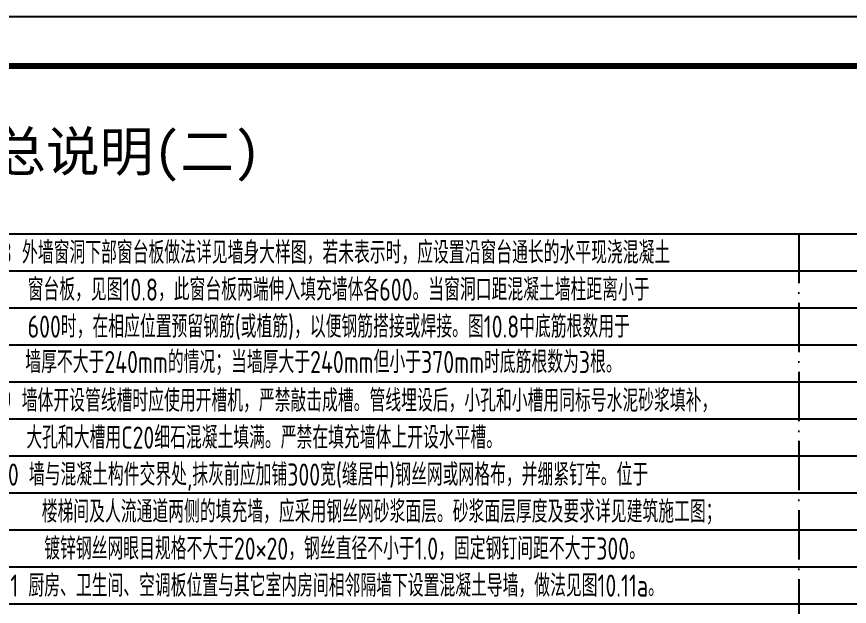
# Model space of a CAD drawing. Extents: x -1058961 to 23600, y -449123 to 2751847.
# Drawn here: x -614409 to -597520, y 35127 to 47080 of the extents above; entities that cross this region are included whole.
import ezdxf

# ---------------------------------------------------------------- set-up
doc = ezdxf.new("R2010")
doc.units = 0
doc.header["$LTSCALE"] = 1000
doc.linetypes.add('D1', pattern=[14, 10, -2, 0, -2])
doc.layers.get('DEFPOINTS').update_dxf_attribs({"linetype": 'CONTINUOUS'})
doc.layers.add('C-SHET-TTLB', color=11, linetype='CONTINUOUS')
doc.layers.add('S-1-TEXT', color=7, linetype='CONTINUOUS', lineweight=18)
doc.styles.add('TS', font='tssdeng.shx', dxfattribs={"width": 0.7, "bigfont": 'tssdchn.shx'})
doc.styles.add('黑体', font='simhei.ttf')

msp = doc.modelspace()

# ---------------------------------------------------------------- linework, layer by layer
at = {"layer": 'C-SHET-TTLB'}
msp.add_lwpolyline([(-549702.31, 47080.13), (-549702.31, -12319.87), (-654802.31, -12319.87), (-654802.31, 47080.13)], close=True, dxfattribs=at)
at = {"layer": 'C-SHET-TTLB', "const_width": 120}
msp.add_lwpolyline([(-652962.31, 46080.13), (-550702.31, 46080.13), (-550702.31, -11319.87), (-652962.31, -11319.87)], close=True, dxfattribs=at)
at = {"layer": 'DEFPOINTS', "color": 252}
for p, q in [((-652962.31, 42680.13), (-557702.31, 42680.13)), ((-652962.31, 41930.13), (-557702.31, 41930.13)), ((-652962.31, 41180.13), (-557702.31, 41180.13)), ((-652962.31, 40430.13), (-557702.31, 40430.13)), ((-652962.31, 39680.13), (-557702.31, 39680.13)), ((-652962.31, 38930.13), (-557702.31, 38930.13)), ((-652962.31, 38180.13), (-557702.31, 38180.13)), ((-652962.31, 37430.13), (-557702.31, 37430.13)), ((-652962.31, 36680.13), (-557702.31, 36680.13)), ((-652962.31, 35930.13), (-557702.31, 35930.13)), ((-652962.31, 35180.13), (-557702.31, 35180.13))]:
    msp.add_line(p, q, dxfattribs=at)
at = {"layer": 'DEFPOINTS', "color": 252, "linetype": 'D1', "ltscale": 0.1}
msp.add_line((-598546.31, 42680.13), (-598546.31, -11319.87), dxfattribs=at)

# ---------------------------------------------------------------- texts
at = {"layer": 'S-1-TEXT', "style": '黑体'}
msp.add_text('混凝土结构设计总说明(二)', height=800, dxfattribs=at).set_placement((-622545.99, 43947.87))
at = {"layer": 'S-1-TEXT', "style": 'TS', "width": 0.75}
for s, p in [('10.8 外墙窗洞下部窗台板做法详见墙身大样图，若未表示时，应设置沿窗台通长的水平现浇混凝土', (-615224.22, 42072.56)), ('窗台板，见图10.8，此窗台板两端伸入填充墙体各600。当窗洞口距混凝土墙柱距离小于', (-614186.24, 41322.56)), ('600时，在相应位置预留钢筋(或植筋)，以便钢筋搭接或焊接。图10.8中底筋根数用于', (-614186.24, 40572.56)), ('墙厚不大于240mm的情况；当墙厚大于240mm但小于370mm时底筋根数为3根。', (-614233.38, 39854.53)), ('10.9 墙体开设管线槽时应使用开槽机，严禁敲击成槽。管线埋设后，小孔和小槽用同标号水泥砂浆填补，', (-615224.22, 39072.56)), ('大孔和大槽用C20细石混凝土填满。严禁在填充墙体上开设水平槽。', (-614212.78, 38322.56)), ('10.10 墙与混凝土构件交界处,抹灰前应加铺300宽(缝居中)钢丝网或网格布，并绷紧钉牢。位于', (-615224.22, 37572.56)), ('楼梯间及人流通道两侧的填充墙，应采用钢丝网砂浆面层。砂浆面层厚度及要求详见建筑施工图；', (-613899.64, 36822.56)), ('镀锌钢丝网眼目规格不大于20×20，钢丝直径不小于1.0，固定钢钉间距不大于300。', (-613849.64, 36072.56)), ('10.11 厨房、卫生间、空调板位置与其它室内房间相邻隔墙下设置混凝土导墙，做法见图10.11a。', (-615174.22, 35322.56))]:
    msp.add_text(s, height=450, dxfattribs=at).set_placement(p)

doc.saveas('drawing.dxf')
